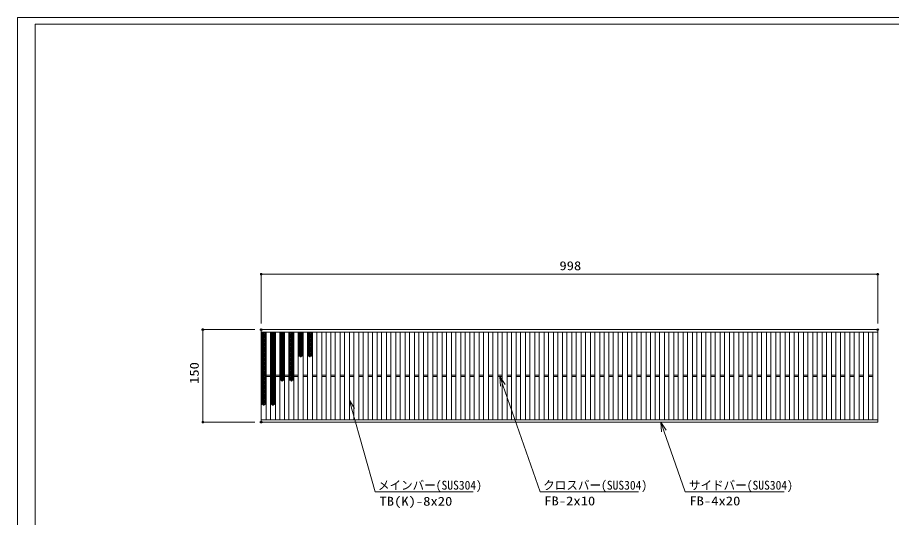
# Model space of a CAD drawing. Units: millimetres on the paper. Extents: x -216 to 216, y -153 to 153.
# Drawn here: x -215.3 to 67.6, y -9.4 to 152.6 of the extents above; entities that cross this region are included whole.
import ezdxf
from ezdxf.enums import TextEntityAlignment as Align

# ---------------------------------------------------------------- set-up
doc = ezdxf.new("R2010")
doc.units = ezdxf.units.MM
doc.header["$PDMODE"] = 32
doc.header["$PDSIZE"] = 0.5
for name, color, linetype, lineweight in [('0-0_A1FRAME', 1, 'Continuous', 9), ('0-2_寸法', 4, 'Continuous', 9), ('0-3_0', 7, 'Continuous', 9), ('0-6_蓋', 3, 'Continuous', 9)]:
    doc.layers.add(name, color=color, linetype=linetype, lineweight=lineweight)
doc.layers.add('0-4_Defpoints', color=7, linetype='Continuous')
doc.styles.add('ＭＳ ゴシック', font='')
doc.styles.get('ＭＳ ゴシック').set_extended_font_data('MS Gothic')

# ---------------------------------------------------------------- blocks, each defined once
blk = doc.blocks.new('_Dot')
at = {"layer": '0-3_0'}
for p, q in [((-0.5, 0), (-1, 0)), ((0.489, 0.1), (-0.489, 0.1)), ((0.399, 0.3), (-0.399, 0.3)), ((0.458, -0.199), (-0.458, -0.199)), ((0.3, -0.399), (-0.3, -0.399))]:
    blk.add_line(p, q, dxfattribs=at)
for points in [[(0.5, 0), (0.496, 0.063), (0.484, 0.124), (0.465, 0.184), (0.438, 0.241), (0.405, 0.294), (0.364, 0.342), (0.319, 0.385), (0.268, 0.422), (0.213, 0.452), (0.155, 0.476), (0.094, 0.491), (0.031, 0.499), (-0.031, 0.499), (-0.094, 0.491), (-0.155, 0.476), (-0.213, 0.452), (-0.268, 0.422), (-0.319, 0.385), (-0.364, 0.342), (-0.405, 0.294), (-0.438, 0.241), (-0.465, 0.184), (-0.484, 0.124), (-0.496, 0.063), (-0.5, 0), (0, 0)], [(-0.5, 0), (-0.496, -0.063), (-0.484, -0.124), (-0.465, -0.184), (-0.438, -0.241), (-0.405, -0.294), (-0.364, -0.342), (-0.319, -0.385), (-0.268, -0.422), (-0.213, -0.452), (-0.155, -0.476), (-0.094, -0.491), (-0.031, -0.499), (0.031, -0.499), (0.094, -0.491), (0.155, -0.476), (0.213, -0.452), (0.268, -0.422), (0.319, -0.385), (0.364, -0.342), (0.405, -0.294), (0.438, -0.241), (0.465, -0.184), (0.484, -0.124), (0.496, -0.063), (0.5, 0), (0, 0)]]:
    blk.add_lwpolyline(points, close=True, dxfattribs=at)
blk = doc.blocks.new('U28')
at = {"layer": '0-6_蓋'}
for centre in [(-0.48, 3.78), (-0.48, 3.22), (-0.48, 2.66), (0, 3.5), (0, 2.94), (0.48, 3.78), (0.48, 3.22), (0.48, 2.66), (-0.48, 2.1), (-0.48, 1.54), (-0.48, 0.98), (-0.48, 0.42), (-0.48, -0.14), (0, 2.38), (0, 1.82), (0, 1.26), (0, 0.7), (0, 0.14), (0.48, 2.1), (0.48, 1.54), (0.48, 0.98), (0.48, 0.42), (0.48, -0.14), (-0.48, -0.7), (-0.48, -1.26), (-0.48, -1.82), (-0.48, -2.38), (-0.48, -2.94), (0, -0.42), (0, -0.98), (0, -1.54), (0, -2.1), (0, -2.66), (0.48, -0.7), (0.48, -1.26), (0.48, -1.82), (0.48, -2.38), (0.48, -2.94), (-0.48, -3.5), (0, -3.22), (0, -3.78), (0.48, -3.5)]:
    blk.add_circle(centre, 0.18, dxfattribs=at)
blk = doc.blocks.new('U27')
at = {"layer": '0-6_蓋'}
for p in [(0, 0), (0, -7.84), (0, -15.68)]:
    blk.add_blockref('U28', p, dxfattribs=at)
blk = doc.blocks.new('U29')
at = {"layer": '0-6_蓋'}
for centre in [(-0.48, 3.78), (-0.48, 3.22), (-0.48, 2.66), (0, 3.5), (0, 2.94), (0.48, 3.78), (0.48, 3.22), (0.48, 2.66), (-0.48, 2.1), (-0.48, 1.54), (-0.48, 0.98), (-0.48, 0.42), (-0.48, -0.14), (0, 2.38), (0, 1.82), (0, 1.26), (0, 0.7), (0, 0.14), (0.48, 2.1), (0.48, 1.54), (0.48, 0.98), (0.48, 0.42), (0.48, -0.14), (-0.48, -0.7), (-0.48, -1.26), (-0.48, -1.82), (-0.48, -2.38), (-0.48, -2.94), (0, -0.42), (0, -0.98), (0, -1.54), (0, -2.1), (0, -2.66), (0.48, -0.7), (0.48, -1.26), (0.48, -1.82), (0.48, -2.38), (0.48, -2.94), (-0.48, -3.5), (0, -3.22), (0, -3.78), (0.48, -3.5)]:
    blk.add_circle(centre, 0.18, dxfattribs=at)
blk = doc.blocks.new('U30')
at = {"layer": '0-6_蓋'}
for p in [(0, 0), (0, -7.84), (0, -15.68)]:
    blk.add_blockref('U29', p, dxfattribs=at)
blk = doc.blocks.new('U31')
at = {"layer": '0-6_蓋'}
for centre in [(-0.48, 3.78), (-0.48, 3.22), (-0.48, 2.66), (0, 3.5), (0, 2.94), (0.48, 3.78), (0.48, 3.22), (0.48, 2.66), (-0.48, 2.1), (-0.48, 1.54), (-0.48, 0.98), (-0.48, 0.42), (-0.48, -0.14), (0, 2.38), (0, 1.82), (0, 1.26), (0, 0.7), (0, 0.14), (0.48, 2.1), (0.48, 1.54), (0.48, 0.98), (0.48, 0.42), (0.48, -0.14), (-0.48, -0.7), (-0.48, -1.26), (-0.48, -1.82), (-0.48, -2.38), (-0.48, -2.94), (0, -0.42), (0, -0.98), (0, -1.54), (0, -2.1), (0, -2.66), (0.48, -0.7), (0.48, -1.26), (0.48, -1.82), (0.48, -2.38), (0.48, -2.94), (-0.48, -3.5), (0, -3.22), (0, -3.78), (0.48, -3.5)]:
    blk.add_circle(centre, 0.18, dxfattribs=at)
blk = doc.blocks.new('U32')
at = {"layer": '0-6_蓋'}
for p in [(0, 0), (0, -7.84)]:
    blk.add_blockref('U31', p, dxfattribs=at)
blk = doc.blocks.new('U33')
at = {"layer": '0-6_蓋'}
for centre in [(-0.48, 3.78), (-0.48, 3.22), (-0.48, 2.66), (0, 3.5), (0, 2.94), (0.48, 3.78), (0.48, 3.22), (0.48, 2.66), (-0.48, 2.1), (-0.48, 1.54), (-0.48, 0.98), (-0.48, 0.42), (-0.48, -0.14), (0, 2.38), (0, 1.82), (0, 1.26), (0, 0.7), (0, 0.14), (0.48, 2.1), (0.48, 1.54), (0.48, 0.98), (0.48, 0.42), (0.48, -0.14), (-0.48, -0.7), (-0.48, -1.26), (-0.48, -1.82), (-0.48, -2.38), (-0.48, -2.94), (0, -0.42), (0, -0.98), (0, -1.54), (0, -2.1), (0, -2.66), (0.48, -0.7), (0.48, -1.26), (0.48, -1.82), (0.48, -2.38), (0.48, -2.94), (-0.48, -3.5), (0, -3.22), (0, -3.78), (0.48, -3.5)]:
    blk.add_circle(centre, 0.18, dxfattribs=at)
blk = doc.blocks.new('U34')
at = {"layer": '0-6_蓋'}
for p in [(0, 0), (0, -7.84)]:
    blk.add_blockref('U33', p, dxfattribs=at)
blk = doc.blocks.new('U35')
at = {"layer": '0-6_蓋'}
for centre in [(-0.48, 3.78), (-0.48, 3.22), (-0.48, 2.66), (0, 3.5), (0, 2.94), (0.48, 3.78), (0.48, 3.22), (0.48, 2.66), (-0.48, 2.1), (-0.48, 1.54), (-0.48, 0.98), (-0.48, 0.42), (-0.48, -0.14), (0, 2.38), (0, 1.82), (0, 1.26), (0, 0.7), (0, 0.14), (0.48, 2.1), (0.48, 1.54), (0.48, 0.98), (0.48, 0.42), (0.48, -0.14), (-0.48, -0.7), (-0.48, -1.26), (-0.48, -1.82), (-0.48, -2.38), (-0.48, -2.94), (0, -0.42), (0, -0.98), (0, -1.54), (0, -2.1), (0, -2.66), (0.48, -0.7), (0.48, -1.26), (0.48, -1.82), (0.48, -2.38), (0.48, -2.94), (-0.48, -3.5), (0, -3.22), (0, -3.78), (0.48, -3.5)]:
    blk.add_circle(centre, 0.18, dxfattribs=at)
blk = doc.blocks.new('U36')
at = {"layer": '0-6_蓋'}
blk.add_blockref('U35', (0, 0), dxfattribs=at)
blk = doc.blocks.new('U37')
at = {"layer": '0-6_蓋'}
for centre in [(-0.48, 3.78), (-0.48, 3.22), (-0.48, 2.66), (0, 3.5), (0, 2.94), (0.48, 3.78), (0.48, 3.22), (0.48, 2.66), (-0.48, 2.1), (-0.48, 1.54), (-0.48, 0.98), (-0.48, 0.42), (-0.48, -0.14), (0, 2.38), (0, 1.82), (0, 1.26), (0, 0.7), (0, 0.14), (0.48, 2.1), (0.48, 1.54), (0.48, 0.98), (0.48, 0.42), (0.48, -0.14), (-0.48, -0.7), (-0.48, -1.26), (-0.48, -1.82), (-0.48, -2.38), (-0.48, -2.94), (0, -0.42), (0, -0.98), (0, -1.54), (0, -2.1), (0, -2.66), (0.48, -0.7), (0.48, -1.26), (0.48, -1.82), (0.48, -2.38), (0.48, -2.94), (-0.48, -3.5), (0, -3.22), (0, -3.78), (0.48, -3.5)]:
    blk.add_circle(centre, 0.18, dxfattribs=at)
blk = doc.blocks.new('U38')
at = {"layer": '0-6_蓋'}
blk.add_blockref('U37', (0, 0), dxfattribs=at)
blk = doc.blocks.new('MLeader1')
at = {"layer": '0-2_寸法'}
for p, q in [((-107.85, 28.614), (-107.037, 25.727)), ((-99.134, -1.059), (-67.754, -1.059))]:
    blk.add_line(p, q, dxfattribs=at)
for points in [[(-107.811, 25.509), (-107.85, 28.614), (-106.263, 25.944)], [(-107.037, 25.727), (-99.494, -1.059), (-99.134, -1.059)]]:
    blk.add_lwpolyline(points, dxfattribs=at)
at = {"layer": '0-2_寸法', "style": 'ＭＳ ゴシック'}
for s, width, p in [('メインバー(SUS304)', 0.95, (-98.634, -1.214)), ('TB(K)-8x20', 1.2, (-98.134, -6.414))]:
    blk.add_text(s, height=2.889, dxfattribs=dict(at, width=width)).set_placement(p, align=Align.BOTTOM_LEFT)
blk = doc.blocks.new('MLeader2')
at = {"layer": '0-2_寸法'}
for p, q in [((-59.15, 36.315), (-58.165, 33.482)), ((-45.794, -1.059), (-14.248, -1.059))]:
    blk.add_line(p, q, dxfattribs=at)
for points in [[(-58.924, 33.218), (-59.15, 36.315), (-57.405, 33.746)], [(-58.165, 33.482), (-46.154, -1.059), (-45.794, -1.059)]]:
    blk.add_lwpolyline(points, dxfattribs=at)
at = {"layer": '0-2_寸法', "style": 'ＭＳ ゴシック'}
for s, width, p in [('クロスバー(SUS304)', 0.95, (-45.128, -1.214)), ('FB-2x10', 1.2, (-44.794, -6.305))]:
    blk.add_text(s, height=2.889, dxfattribs=dict(at, width=width)).set_placement(p, align=Align.BOTTOM_LEFT)
blk = doc.blocks.new('MLeader3')
at = {"layer": '0-2_寸法'}
for p, q in [((-7.042, 21.515), (-6.054, 18.682)), ((1.186, -1.059), (32.924, -1.059))]:
    blk.add_line(p, q, dxfattribs=at)
for points in [[(-6.813, 18.418), (-7.042, 21.515), (-5.295, 18.947)], [(-6.054, 18.682), (0.826, -1.059), (1.186, -1.059)]]:
    blk.add_lwpolyline(points, dxfattribs=at)
at = {"layer": '0-2_寸法', "style": 'ＭＳ ゴシック'}
for s, width, p in [('サイドバー(SUS304)', 0.95, (2.044, -1.214)), ('FB-4x20', 1.2, (2.186, -6.305))]:
    blk.add_text(s, height=2.889, dxfattribs=dict(at, width=width)).set_placement(p, align=Align.BOTTOM_LEFT)

msp = doc.modelspace()

# ---------------------------------------------------------------- linework, layer by layer
at = {"layer": '0-0_A1FRAME'}
msp.add_line((-209.583, 150.486), (-209.583, -150.496), dxfattribs=at)
msp.add_lwpolyline([(-215.33, 152.642), (-215.33, -152.651), (215.33, -152.651), (215.33, 152.642)], close=True, dxfattribs=at)
msp.add_lwpolyline([(199.525, -150.496), (199.525, 150.486), (-209.583, 150.486)], dxfattribs=at)
at = {"layer": '0-2_寸法'}
for p, q in [((-136.45, 53.515), (-136.45, 69.448)), ((-135.95, 69.448), (62.65, 69.448)), ((63.15, 53.515), (63.15, 69.448)), ((-138.45, 51.515), (-155.338, 51.515)), ((-155.338, 22.015), (-155.338, 51.015)), ((-138.45, 21.515), (-155.338, 21.515))]:
    msp.add_line(p, q, dxfattribs=at)
at = {"layer": '0-4_Defpoints'}
for p in [(63.15, 69.448), (-155.338, 51.515), (-136.45, 51.515), (-136.45, 51.515), (63.15, 51.515), (-136.45, 21.515)]:
    msp.add_point(p, dxfattribs=at)
at = {"layer": '0-6_蓋'}
for p, q in [((-136.45, 21.515), (-136.45, 51.515)), ((-136.45, 51.515), (63.15, 51.515)), ((-136.45, 50.715), (63.15, 50.715)), ((-134.85, 22.315), (-134.85, 50.715)), ((-133.45, 22.315), (-133.45, 50.715)), ((-131.85, 22.315), (-131.85, 50.715)), ((-130.45, 22.315), (-130.45, 50.715)), ((-128.85, 22.315), (-128.85, 50.715)), ((-127.45, 22.315), (-127.45, 50.715)), ((-125.85, 22.315), (-125.85, 50.715)), ((-124.45, 22.315), (-124.45, 50.715)), ((-122.85, 22.315), (-122.85, 50.715)), ((-121.45, 22.315), (-121.45, 50.715)), ((-119.85, 22.315), (-119.85, 50.715)), ((-118.45, 22.315), (-118.45, 50.715)), ((-116.85, 22.315), (-116.85, 50.715)), ((-115.45, 22.315), (-115.45, 50.715)), ((-113.85, 22.315), (-113.85, 50.715)), ((-112.45, 22.315), (-112.45, 50.715)), ((-110.85, 22.315), (-110.85, 50.715)), ((-109.45, 22.315), (-109.45, 50.715)), ((-107.85, 22.315), (-107.85, 50.715)), ((-106.45, 22.315), (-106.45, 50.715)), ((-104.85, 22.315), (-104.85, 50.715)), ((-103.45, 22.315), (-103.45, 50.715)), ((-101.85, 22.315), (-101.85, 50.715)), ((-100.45, 22.315), (-100.45, 50.715)), ((-98.85, 22.315), (-98.85, 50.715)), ((-97.45, 22.315), (-97.45, 50.715)), ((-95.85, 22.315), (-95.85, 50.715)), ((-94.45, 22.315), (-94.45, 50.715)), ((-92.85, 22.315), (-92.85, 50.715)), ((-91.45, 22.315), (-91.45, 50.715)), ((-89.85, 22.315), (-89.85, 50.715)), ((-88.45, 22.315), (-88.45, 50.715)), ((-86.85, 22.315), (-86.85, 50.715)), ((-85.45, 22.315), (-85.45, 50.715)), ((-83.85, 22.315), (-83.85, 50.715)), ((-82.45, 22.315), (-82.45, 50.715)), ((-80.85, 22.315), (-80.85, 50.715)), ((-79.45, 22.315), (-79.45, 50.715)), ((-77.85, 22.315), (-77.85, 50.715)), ((-76.45, 22.315), (-76.45, 50.715)), ((-74.85, 22.315), (-74.85, 50.715)), ((-73.45, 22.315), (-73.45, 50.715)), ((-71.85, 22.315), (-71.85, 50.715)), ((-70.45, 22.315), (-70.45, 50.715)), ((-68.85, 22.315), (-68.85, 50.715)), ((-67.45, 22.315), (-67.45, 50.715)), ((-65.85, 22.315), (-65.85, 50.715)), ((-64.45, 22.315), (-64.45, 50.715)), ((-62.85, 22.315), (-62.85, 50.715)), ((-61.45, 22.315), (-61.45, 50.715)), ((-59.85, 22.315), (-59.85, 50.715)), ((-58.45, 22.315), (-58.45, 50.715)), ((-56.85, 22.315), (-56.85, 50.715)), ((-55.45, 22.315), (-55.45, 50.715)), ((-53.85, 22.315), (-53.85, 50.715)), ((-52.45, 22.315), (-52.45, 50.715)), ((-50.85, 22.315), (-50.85, 50.715)), ((-49.45, 22.315), (-49.45, 50.715)), ((-47.85, 22.315), (-47.85, 50.715)), ((-46.45, 22.315), (-46.45, 50.715)), ((-44.85, 22.315), (-44.85, 50.715)), ((-43.45, 22.315), (-43.45, 50.715)), ((-41.85, 22.315), (-41.85, 50.715)), ((-40.45, 22.315), (-40.45, 50.715)), ((-38.85, 22.315), (-38.85, 50.715)), ((-37.45, 22.315), (-37.45, 50.715)), ((-35.85, 22.315), (-35.85, 50.715)), ((-34.45, 22.315), (-34.45, 50.715)), ((-32.85, 22.315), (-32.85, 50.715)), ((-31.45, 22.315), (-31.45, 50.715)), ((-29.85, 22.315), (-29.85, 50.715)), ((-28.45, 22.315), (-28.45, 50.715)), ((-26.85, 22.315), (-26.85, 50.715)), ((-25.45, 22.315), (-25.45, 50.715)), ((-23.85, 22.315), (-23.85, 50.715)), ((-22.45, 22.315), (-22.45, 50.715)), ((-20.85, 22.315), (-20.85, 50.715)), ((-19.45, 22.315), (-19.45, 50.715)), ((-17.85, 22.315), (-17.85, 50.715)), ((-16.45, 22.315), (-16.45, 50.715)), ((-14.85, 22.315), (-14.85, 50.715)), ((-13.45, 22.315), (-13.45, 50.715)), ((-11.85, 22.315), (-11.85, 50.715)), ((-10.45, 22.315), (-10.45, 50.715)), ((-8.85, 22.315), (-8.85, 50.715)), ((-7.45, 22.315), (-7.45, 50.715)), ((-5.85, 22.315), (-5.85, 50.715)), ((-4.45, 22.315), (-4.45, 50.715)), ((-2.85, 22.315), (-2.85, 50.715)), ((-1.45, 22.315), (-1.45, 50.715)), ((0.15, 22.315), (0.15, 50.715)), ((1.55, 22.315), (1.55, 50.715)), ((3.15, 22.315), (3.15, 50.715)), ((4.55, 22.315), (4.55, 50.715)), ((6.15, 22.315), (6.15, 50.715)), ((7.55, 22.315), (7.55, 50.715)), ((9.15, 22.315), (9.15, 50.715)), ((10.55, 22.315), (10.55, 50.715)), ((12.15, 22.315), (12.15, 50.715)), ((13.55, 22.315), (13.55, 50.715)), ((15.15, 22.315), (15.15, 50.715)), ((16.55, 22.315), (16.55, 50.715)), ((18.15, 22.315), (18.15, 50.715)), ((19.55, 22.315), (19.55, 50.715)), ((21.15, 22.315), (21.15, 50.715)), ((22.55, 22.315), (22.55, 50.715)), ((24.15, 22.315), (24.15, 50.715)), ((25.55, 22.315), (25.55, 50.715)), ((27.15, 22.315), (27.15, 50.715)), ((28.55, 22.315), (28.55, 50.715)), ((30.15, 22.315), (30.15, 50.715)), ((31.55, 22.315), (31.55, 50.715)), ((33.15, 22.315), (33.15, 50.715)), ((34.55, 22.315), (34.55, 50.715)), ((36.15, 22.315), (36.15, 50.715)), ((37.55, 22.315), (37.55, 50.715)), ((39.15, 22.315), (39.15, 50.715)), ((40.55, 22.315), (40.55, 50.715)), ((42.15, 22.315), (42.15, 50.715)), ((43.55, 22.315), (43.55, 50.715)), ((45.15, 22.315), (45.15, 50.715)), ((46.55, 22.315), (46.55, 50.715)), ((48.15, 22.315), (48.15, 50.715)), ((49.55, 22.315), (49.55, 50.715)), ((51.15, 22.315), (51.15, 50.715)), ((52.55, 22.315), (52.55, 50.715)), ((54.15, 22.315), (54.15, 50.715)), ((55.55, 22.315), (55.55, 50.715)), ((57.15, 22.315), (57.15, 50.715)), ((58.55, 22.315), (58.55, 50.715)), ((60.15, 22.315), (60.15, 50.715)), ((61.55, 22.315), (61.55, 50.715)), ((63.15, 22.315), (63.15, 50.715)), ((-134.85, 36.715), (-133.45, 36.715)), ((-134.85, 36.315), (-133.45, 36.315)), ((-131.85, 36.715), (-130.45, 36.715)), ((-131.85, 36.315), (-130.45, 36.315)), ((-128.85, 36.715), (-127.45, 36.715)), ((-128.85, 36.315), (-127.45, 36.315)), ((-125.85, 36.715), (-124.45, 36.715)), ((-125.85, 36.315), (-124.45, 36.315)), ((-122.85, 36.715), (-121.45, 36.715)), ((-122.85, 36.315), (-121.45, 36.315)), ((-119.85, 36.715), (-118.45, 36.715)), ((-119.85, 36.315), (-118.45, 36.315)), ((-116.85, 36.715), (-115.45, 36.715)), ((-116.85, 36.315), (-115.45, 36.315)), ((-113.85, 36.715), (-112.45, 36.715)), ((-113.85, 36.315), (-112.45, 36.315)), ((-110.85, 36.715), (-109.45, 36.715)), ((-110.85, 36.315), (-109.45, 36.315)), ((-107.85, 36.715), (-106.45, 36.715)), ((-107.85, 36.315), (-106.45, 36.315)), ((-104.85, 36.715), (-103.45, 36.715)), ((-104.85, 36.315), (-103.45, 36.315)), ((-101.85, 36.715), (-100.45, 36.715)), ((-101.85, 36.315), (-100.45, 36.315)), ((-98.85, 36.715), (-97.45, 36.715)), ((-98.85, 36.315), (-97.45, 36.315)), ((-95.85, 36.715), (-94.45, 36.715)), ((-95.85, 36.315), (-94.45, 36.315)), ((-92.85, 36.715), (-91.45, 36.715)), ((-92.85, 36.315), (-91.45, 36.315)), ((-89.85, 36.715), (-88.45, 36.715)), ((-89.85, 36.315), (-88.45, 36.315)), ((-86.85, 36.715), (-85.45, 36.715)), ((-86.85, 36.315), (-85.45, 36.315)), ((-83.85, 36.715), (-82.45, 36.715)), ((-83.85, 36.315), (-82.45, 36.315)), ((-80.85, 36.715), (-79.45, 36.715)), ((-80.85, 36.315), (-79.45, 36.315)), ((-77.85, 36.715), (-76.45, 36.715)), ((-77.85, 36.315), (-76.45, 36.315)), ((-74.85, 36.715), (-73.45, 36.715)), ((-74.85, 36.315), (-73.45, 36.315)), ((-71.85, 36.715), (-70.45, 36.715)), ((-71.85, 36.315), (-70.45, 36.315)), ((-68.85, 36.715), (-67.45, 36.715)), ((-68.85, 36.315), (-67.45, 36.315)), ((-65.85, 36.715), (-64.45, 36.715)), ((-65.85, 36.315), (-64.45, 36.315)), ((-62.85, 36.715), (-61.45, 36.715)), ((-62.85, 36.315), (-61.45, 36.315)), ((-59.85, 36.715), (-58.45, 36.715)), ((-59.85, 36.315), (-58.45, 36.315)), ((-56.85, 36.715), (-55.45, 36.715)), ((-56.85, 36.315), (-55.45, 36.315)), ((-53.85, 36.715), (-52.45, 36.715)), ((-53.85, 36.315), (-52.45, 36.315)), ((-50.85, 36.715), (-49.45, 36.715)), ((-50.85, 36.315), (-49.45, 36.315)), ((-47.85, 36.715), (-46.45, 36.715)), ((-47.85, 36.315), (-46.45, 36.315)), ((-44.85, 36.715), (-43.45, 36.715)), ((-44.85, 36.315), (-43.45, 36.315)), ((-41.85, 36.715), (-40.45, 36.715)), ((-41.85, 36.315), (-40.45, 36.315)), ((-38.85, 36.715), (-37.45, 36.715)), ((-38.85, 36.315), (-37.45, 36.315)), ((-35.85, 36.715), (-34.45, 36.715)), ((-35.85, 36.315), (-34.45, 36.315)), ((-32.85, 36.715), (-31.45, 36.715)), ((-32.85, 36.315), (-31.45, 36.315)), ((-29.85, 36.715), (-28.45, 36.715)), ((-29.85, 36.315), (-28.45, 36.315)), ((-26.85, 36.715), (-25.45, 36.715)), ((-26.85, 36.315), (-25.45, 36.315)), ((-23.85, 36.715), (-22.45, 36.715)), ((-23.85, 36.315), (-22.45, 36.315)), ((-20.85, 36.715), (-19.45, 36.715)), ((-20.85, 36.315), (-19.45, 36.315)), ((-17.85, 36.715), (-16.45, 36.715)), ((-17.85, 36.315), (-16.45, 36.315)), ((-14.85, 36.715), (-13.45, 36.715)), ((-14.85, 36.315), (-13.45, 36.315)), ((-11.85, 36.715), (-10.45, 36.715)), ((-11.85, 36.315), (-10.45, 36.315)), ((-8.85, 36.715), (-7.45, 36.715)), ((-8.85, 36.315), (-7.45, 36.315)), ((-5.85, 36.715), (-4.45, 36.715)), ((-5.85, 36.315), (-4.45, 36.315)), ((-2.85, 36.715), (-1.45, 36.715)), ((-2.85, 36.315), (-1.45, 36.315)), ((0.15, 36.715), (1.55, 36.715)), ((0.15, 36.315), (1.55, 36.315)), ((3.15, 36.715), (4.55, 36.715)), ((3.15, 36.315), (4.55, 36.315)), ((6.15, 36.715), (7.55, 36.715)), ((6.15, 36.315), (7.55, 36.315)), ((9.15, 36.715), (10.55, 36.715)), ((9.15, 36.315), (10.55, 36.315)), ((12.15, 36.715), (13.55, 36.715)), ((12.15, 36.315), (13.55, 36.315)), ((15.15, 36.715), (16.55, 36.715)), ((15.15, 36.315), (16.55, 36.315)), ((18.15, 36.715), (19.55, 36.715)), ((18.15, 36.315), (19.55, 36.315)), ((21.15, 36.715), (22.55, 36.715)), ((21.15, 36.315), (22.55, 36.315)), ((24.15, 36.715), (25.55, 36.715)), ((24.15, 36.315), (25.55, 36.315)), ((27.15, 36.715), (28.55, 36.715)), ((27.15, 36.315), (28.55, 36.315)), ((30.15, 36.715), (31.55, 36.715)), ((30.15, 36.315), (31.55, 36.315)), ((33.15, 36.715), (34.55, 36.715)), ((33.15, 36.315), (34.55, 36.315)), ((36.15, 36.715), (37.55, 36.715)), ((36.15, 36.315), (37.55, 36.315)), ((39.15, 36.715), (40.55, 36.715)), ((39.15, 36.315), (40.55, 36.315)), ((42.15, 36.715), (43.55, 36.715)), ((42.15, 36.315), (43.55, 36.315)), ((45.15, 36.715), (46.55, 36.715)), ((45.15, 36.315), (46.55, 36.315)), ((48.15, 36.715), (49.55, 36.715)), ((48.15, 36.315), (49.55, 36.315)), ((51.15, 36.715), (52.55, 36.715)), ((51.15, 36.315), (52.55, 36.315)), ((54.15, 36.715), (55.55, 36.715)), ((54.15, 36.315), (55.55, 36.315)), ((57.15, 36.715), (58.55, 36.715)), ((57.15, 36.315), (58.55, 36.315)), ((60.15, 36.715), (61.55, 36.715)), ((60.15, 36.315), (61.55, 36.315)), ((-136.45, 22.315), (63.15, 22.315))]:
    msp.add_line(p, q, dxfattribs=at)
msp.add_lwpolyline([(-136.45, 21.515), (63.15, 21.515), (63.15, 51.515)], dxfattribs=at)
for centre in [(-135.65, 50.699), (-132.65, 50.699), (-129.65, 50.699), (-126.65, 50.699), (-123.65, 50.699), (-120.65, 50.699)]:
    msp.add_arc(centre, 0.18, 174.88706, 5.11294, dxfattribs=at)

# ---------------------------------------------------------------- block references
at = {"layer": '0-2_寸法', "xscale": 0.5, "yscale": 0.5}
for p, rotation in [((-136.45, 69.448), 180), ((-155.338, 51.515), 90), ((-155.338, 21.515), 270)]:
    msp.add_blockref('_Dot', p, dxfattribs=dict(at, rotation=rotation))
msp.add_blockref('_Dot', (63.15, 69.448), dxfattribs=at)
at = {"layer": '0-2_寸法'}
for name in ['MLeader2', 'MLeader1', 'MLeader3']:
    msp.add_blockref(name, (0, 0), dxfattribs=at)
at = {"layer": '0-6_蓋'}
for name, p in [('U27', (-135.65, 46.639)), ('U30', (-132.65, 46.639)), ('U32', (-129.65, 46.639)), ('U34', (-126.65, 46.639)), ('U36', (-123.65, 46.639)), ('U38', (-120.65, 46.639))]:
    msp.add_blockref(name, p, dxfattribs=at)

# ---------------------------------------------------------------- texts
at = {"layer": '0-2_寸法', "style": 'ＭＳ ゴシック', "width": 1.2}
msp.add_text('998', height=2.889, dxfattribs=at).set_placement((-39.89, 69.893), align=Align.BOTTOM_LEFT)
msp.add_text('150', height=2.889, rotation=90, dxfattribs=at).set_placement((-155.783, 33.915), align=Align.BOTTOM_LEFT)

doc.saveas('drawing.dxf')
